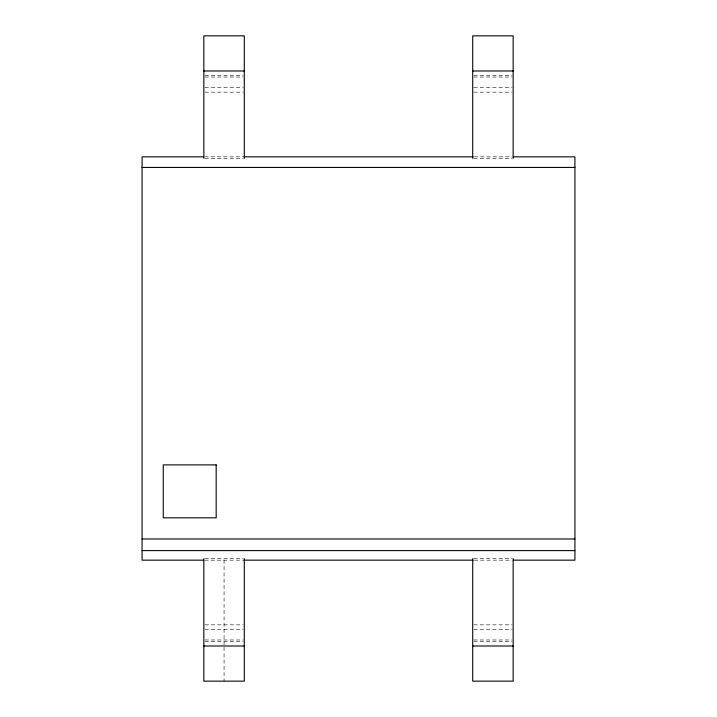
<?xml version="1.0" encoding="UTF-8"?>
<svg xmlns="http://www.w3.org/2000/svg" width="717" height="717" viewBox="0 0 717 717"><rect width="100%" height="100%" fill="white"/><g stroke="black" fill="none" stroke-linecap="round" stroke-linejoin="round"><path stroke-width="0.54" stroke-dasharray="3.58 2.69" d="M204.937 75.545L243.188 75.545M473.812 75.545L512.063 75.545M204.937 77.024L243.188 77.024M473.812 77.024L512.063 77.024M204.937 87.34L243.188 87.34M473.812 87.34L512.063 87.34M204.937 92.161L243.188 92.161M473.812 92.161L512.063 92.161M204.712 156.844L242.74 156.844M474.26 156.844L512.288 156.844M204.937 158.323L243.188 158.323M473.812 158.323L512.063 158.323M204.937 558.677L243.188 558.677M473.812 558.677L512.063 558.677M204.712 560.156L242.74 560.156M474.26 560.156L512.288 560.156M204.937 624.839L243.188 624.839M473.812 624.839L512.063 624.839M204.937 629.66L243.188 629.66M473.812 629.66L512.063 629.66M204.937 639.976L243.188 639.976M473.812 639.976L512.063 639.976M204.937 641.455L243.188 641.455M473.812 641.455L512.063 641.455M224.062 560.156L224.062 646.178M224.062 647.272L224.062 681.15"/><path stroke-width="1.08" d="M203.843 70.992L244.282 70.992M472.718 70.992L513.157 70.992M203.592 156.844L142.074 156.844L142.074 560.156L203.592 560.156M243.861 156.844L473.139 156.844M513.408 156.844L574.926 156.844L574.926 560.156L513.408 560.156M142.074 167.428L574.926 167.428M142.074 538.987L574.926 538.987M142.074 550.602L574.926 550.602M243.861 560.156L473.139 560.156M203.843 646.008L244.282 646.008M472.718 646.008L513.157 646.008M513.157 158.323L513.157 35.85L472.718 35.85L472.718 158.323M513.157 558.677L513.157 681.15L472.718 681.15L472.718 558.677M244.282 158.323L244.282 35.85L203.843 35.85L203.843 158.323M244.282 558.677L244.282 681.15L203.843 681.15L203.843 558.677M216.175 464.885L163.252 464.885L163.252 517.817L216.175 517.817L216.175 464.885"/></g></svg>
